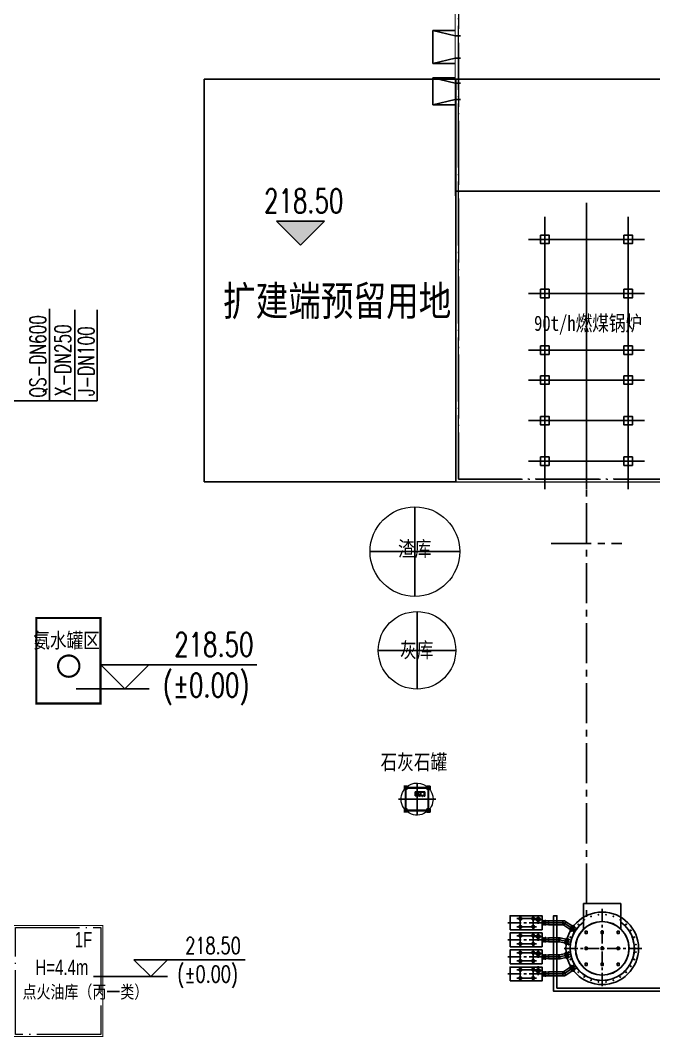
# Model space of a CAD drawing. Header units: metres. Extents: x 497246 to 997717, y 2998582 to 5998198.
# Drawn here: x 499369.5 to 499428.8, y 2998933 to 2999028.3 of the extents above; entities that cross this region are included whole.
import ezdxf
from ezdxf.enums import TextEntityAlignment as Align

# ---------------------------------------------------------------- set-up
doc = ezdxf.new("R2010")
doc.units = ezdxf.units.M
doc.header["$LTSCALE"] = 1000
for name, pattern in [('CENTER', [2, 1.25, -0.25, 0.25, -0.25]), ('CENTER2', [1.125, 0.75, -0.125, 0.125, -0.125]), ('DASH', [0.35, 0.25, -0.1]), ('DASHED', [19.05, 12.7, -6.35]), ('DOTE', [2.42, 2, -0.2, 0.02, -0.2])]:
    doc.linetypes.add(name, pattern=pattern)
doc.layers.get('0').update_dxf_attribs({"linetype": 'CONTINUOUS'})
doc.layers.get('Defpoints').update_dxf_attribs({"linetype": 'CONTINUOUS'})
for name, color, linetype in [('00011qq11', 3, 'CONTINUOUS'), ('08', 1, 'CONTINUOUS'), ('1', 1, 'CENTER'), ('3', 3, 'CONTINUOUS'), ('4虚线层', 6, 'DASHED'), ('5', 6, 'DASHED'), ('DIM_ELEV', 3, 'CONTINUOUS'), ('DOTE', 1, 'CENTER'), ('PIPE-消防', 1, 'CONTINUOUS'), ('PIPE-给水', 3, 'CONTINUOUS'), ('PUB_TEXT', 7, 'CONTINUOUS'), ('Road Level', 7, 'CONTINUOUS'), ('YD-R2', 50, 'CONTINUOUS'), ('建筑', 7, 'CONTINUOUS'), ('建筑标高', 7, 'CONTINUOUS'), ('建筑物', 4, 'CONTINUOUS'), ('建筑门坡散水', 9, 'CONTINUOUS'), ('挡墙护坡', 5, 'CONTINUOUS'), ('文字', 255, 'CONTINUOUS')]:
    doc.layers.add(name, color=color, linetype=linetype)
for name, color, linetype, lineweight in [('05', 4, 'CENTER', 25), ('1轮廓实线层', 4, 'CONTINUOUS', 18), ('3中心线层', 7, 'CENTER', 25), ('5剖面线层', 2, 'CONTINUOUS', 13), ('细线', 7, 'CONTINUOUS', 18)]:
    doc.layers.add(name, color=color, linetype=linetype, lineweight=lineweight)
doc.layers.add('建筑轴线', color=1, linetype='DOTE', lineweight=15, plot=False)
doc.styles.add('-黑体', font='simhei.ttf', dxfattribs={"width": 0.8})
doc.styles.add('_HZTXT', font='txt.shx', dxfattribs={"width": 0.8, "bigfont": 'HZTXT.shx'})
doc.styles.add('_TCH_DIM', font='SIMPLEX', dxfattribs={"bigfont": 'GBCBIG'})
doc.styles.add('HZTXT', font='txt', dxfattribs={"width": 0.7, "bigfont": 'HZTXT'})
doc.styles.add('TG_LINETYPE', font='SIMPLEX', dxfattribs={"width": 0.8, "height": 3, "bigfont": 'HZTXT'})
doc.styles.add('亨利项目总图布置_2022_8_8_t3--03$0$亨利项目总图布置_2022_8_8_t3--02$0$CEC', font='ARIALN.TTF')
doc.linetypes.add('TG_J', pattern='A,2,-0.3,["J",TG_LINETYPE,S=0.1,R=0,X=-0.23,Y=-0.15],0', length=2.3)
doc.linetypes.add('TG_QS', pattern='A,3,-0.6,["QS",TG_LINETYPE,S=0.1,R=0,X=-0.52,Y=-0.15],0', length=3.6)
doc.linetypes.add('TG_X', pattern='A,3,-0.3,["X",TG_LINETYPE,S=0.1,R=0,X=-0.23,Y=-0.15],0', length=3.3)

# ---------------------------------------------------------------- blocks, each defined once
blk = doc.blocks.new('11112233')
at = {"layer": '08'}
for p, q in [((497825.505, 2998985.936), (497825.505, 2998960.423)), ((497829.405, 2998985.936), (497829.405, 2998960.423)), ((497833.305, 2998985.936), (497833.305, 2998960.423)), ((497834.851, 2998983.837), (497823.959, 2998983.837)), ((497834.851, 2998978.757), (497823.959, 2998978.757)), ((497834.851, 2998973.457), (497823.959, 2998973.457)), ((497834.851, 2998970.657), (497823.959, 2998970.657)), ((497834.851, 2998966.857), (497823.959, 2998966.857)), ((497834.851, 2998963.057), (497823.959, 2998963.057))]:
    blk.add_line(p, q, dxfattribs=at)
for points in [[(497825.105, 2998984.237), (497825.105, 2998983.437), (497825.905, 2998983.437), (497825.905, 2998984.237)], [(497825.505, 2998983.837), (497825.505, 2998978.757), (497833.305, 2998978.757), (497833.305, 2998983.837)], [(497832.905, 2998984.237), (497832.905, 2998983.437), (497833.705, 2998983.437), (497833.705, 2998984.237)], [(497825.105, 2998979.157), (497825.105, 2998978.357), (497825.905, 2998978.357), (497825.905, 2998979.157)], [(497832.905, 2998979.157), (497832.905, 2998978.357), (497833.705, 2998978.357), (497833.705, 2998979.157)], [(497825.105, 2998973.857), (497825.105, 2998973.057), (497825.905, 2998973.057), (497825.905, 2998973.857)], [(497832.905, 2998973.857), (497832.905, 2998973.057), (497833.705, 2998973.057), (497833.705, 2998973.857)], [(497825.105, 2998971.057), (497825.105, 2998970.257), (497825.905, 2998970.257), (497825.905, 2998971.057)], [(497832.905, 2998971.057), (497832.905, 2998970.257), (497833.705, 2998970.257), (497833.705, 2998971.057)], [(497825.105, 2998967.257), (497825.105, 2998966.457), (497825.905, 2998966.457), (497825.905, 2998967.257)], [(497832.905, 2998967.257), (497832.905, 2998966.457), (497833.705, 2998966.457), (497833.705, 2998967.257)], [(497825.105, 2998963.457), (497825.105, 2998962.657), (497825.905, 2998962.657), (497825.905, 2998963.457)], [(497832.905, 2998963.457), (497832.905, 2998962.657), (497833.705, 2998962.657), (497833.705, 2998963.457)]]:
    blk.add_lwpolyline(points, close=True, dxfattribs=at)
blk = doc.blocks.new('zw$9954')
for points in [[(2300, 5300), (2100, 5300), (2100, 5100), (2300, 5100)], [(3600, 5300), (3800, 5300), (3800, 5100), (3600, 5100)], [(5100, 5300), (5300, 5300), (5300, 5100), (5100, 5100)], [(2300, 3800), (2100, 3800), (2100, 3600), (2300, 3600)], [(3600, 3800), (3800, 3800), (3800, 3600), (3600, 3600)], [(5100, 3800), (5300, 3800), (5300, 3600), (5100, 3600)], [(2300, 2100), (2100, 2100), (2100, 2300), (2300, 2300)], [(3600, 2100), (3800, 2100), (3800, 2300), (3600, 2300)], [(5100, 2100), (5300, 2100), (5300, 2300), (5100, 2300)]]:
    blk.add_lwpolyline(points, close=True)
for centre, radius in [((3700, 3700), 3400), ((2653, 6692), 24), ((3345, 6850), 24), ((4055, 6850), 24), ((4747, 6692), 24), ((1458, 5942), 24), ((2013, 6384), 24), ((5387, 6384), 24), ((5942, 5942), 24), ((708, 4747), 24), ((1016, 5387), 24), ((6384, 5387), 24), ((6692, 4747), 24), ((550, 4055), 24), ((6850, 4055), 24), ((550, 3345), 24), ((6850, 3345), 24), ((708, 2653), 24), ((1016, 2013), 24), ((6384, 2013), 24), ((6692, 2653), 24), ((1458, 1458), 24), ((2013, 1016), 24), ((5387, 1016), 24), ((5942, 1458), 24), ((2653, 708), 24), ((3345, 550), 24), ((4055, 550), 24), ((4747, 708), 24)]:
    blk.add_circle(centre, radius)
at = {"layer": '3中心线层'}
for p, q in [((2681, 6702), (2625, 6682)), ((2643, 6720), (2663, 6664)), ((3375, 6853), (3315, 6847)), ((3342, 6880), (3348, 6820)), ((3700, 7400), (3700, 0)), ((4085, 6847), (4025, 6853)), ((4058, 6880), (4052, 6820)), ((4775, 6682), (4719, 6702)), ((4757, 6720), (4737, 6664)), ((1437, 5963), (1480, 5920)), ((1480, 5963), (1437, 5920)), ((2039, 6400), (1988, 6368)), ((1997, 6410), (2029, 6359)), ((5412, 6368), (5361, 6400)), ((5403, 6410), (5371, 6359)), ((5963, 5963), (5920, 5920)), ((5963, 5920), (5920, 5963)), ((718, 4775), (698, 4719)), ((990, 5403), (1041, 5371)), ((1032, 5412), (1000, 5361)), ((6410, 5403), (6359, 5371)), ((6400, 5361), (6368, 5412)), ((6702, 4719), (6682, 4775)), ((520, 4058), (580, 4052)), ((553, 4085), (547, 4025)), ((680, 4757), (736, 4737)), ((6720, 4757), (6664, 4737)), ((6880, 4058), (6820, 4052)), ((6853, 4025), (6847, 4085)), ((7400, 3700), (0, 3700)), ((520, 3342), (580, 3348)), ((547, 3375), (553, 3315)), ((6880, 3342), (6820, 3348)), ((6847, 3315), (6853, 3375)), ((680, 2643), (736, 2663)), ((698, 2681), (718, 2625)), ((990, 1997), (1041, 2029)), ((1000, 2039), (1032, 1988)), ((6410, 1997), (6359, 2029)), ((6368, 1988), (6400, 2039)), ((6720, 2643), (6664, 2663)), ((6682, 2625), (6702, 2681)), ((1437, 1437), (1480, 1480)), ((1437, 1480), (1480, 1437)), ((1988, 1032), (2039, 1000)), ((1997, 990), (2029, 1041)), ((5361, 1000), (5412, 1032)), ((5403, 990), (5371, 1041)), ((5963, 1437), (5920, 1480)), ((5920, 1437), (5963, 1480)), ((2625, 718), (2681, 698)), ((2643, 680), (2663, 736)), ((3315, 553), (3375, 547)), ((3342, 520), (3348, 580)), ((4025, 547), (4085, 553)), ((4058, 520), (4052, 580)), ((4719, 698), (4775, 718)), ((4757, 680), (4737, 736))]:
    blk.add_line(p, q, dxfattribs=at)
blk = doc.blocks.new('A$C640E79A9')
for p, q in [((152, 903), (152, 533)), ((152, 903), (154, 903)), ((152, 533), (154, 533)), ((154, 940), (154, 495)), ((180, 940), (154, 940)), ((154, 495), (180, 495)), ((180, 495), (180, 940))]:
    blk.add_line(p, q)
for points in [[(3210, 1368), (3210, 68), (210, 68), (210, 1368)], [(1150, 1203), (1150, 1003), (950, 1003), (950, 1203)], [(2350, 1203), (2350, 1003), (2150, 1003), (2150, 1203)], [(1150, 433), (1150, 233), (950, 233), (950, 433)], [(2350, 433), (2350, 233), (2150, 233), (2150, 433)]]:
    blk.add_lwpolyline(points, close=True)
at = {"layer": '1轮廓实线层'}
for centre, radius in [((576, 408), 198), ((401, 408), 11), ((424, 495), 11), ((424, 320), 11), ((576, 408), 138), ((489, 559), 11), ((489, 256), 11), ((576, 583), 11), ((576, 233), 11), ((664, 559), 11), ((664, 256), 11), ((728, 495), 11), ((728, 320), 11), ((751, 408), 11)]:
    blk.add_circle(centre, radius, dxfattribs=at)
at = {"layer": '3中心线层'}
for p, q in [((740, 1103), (1360, 1103)), ((1050, 793), (1050, 1413)), ((1940, 1103), (2560, 1103)), ((2250, 793), (2250, 1413)), ((3420, 718), (0, 718)), ((147, 918), (185, 918)), ((147, 518), (185, 518)), ((984, 408), (169, 408)), ((576, 815), (576, 0)), ((740, 333), (1360, 333)), ((1050, 23), (1050, 643)), ((1940, 333), (2560, 333)), ((2250, 23), (2250, 643))]:
    blk.add_line(p, q, dxfattribs=at)
blk.add_lwpolyline([(2250, 1103), (2250, 333), (1050, 333), (1050, 1103)], close=True, dxfattribs=at)
blk.add_circle((576, 408), 175, dxfattribs=at)
blk = doc.blocks.new('A$C2EA612DB')
at = {"layer": '5剖面线层'}
h = blk.add_hatch(dxfattribs=at)
h.set_pattern_fill('ANSI37', color=0, scale=10, style=0)
h.set_pattern_definition([(45, (-12568.35, 2808.42), (-22.45064, 22.45064), []), (135, (-12568.35, 2808.42), (-22.45064, -22.45064), [])])
h.paths.add_polyline_path([(222, 387, 0.21164), (33, 387), (33, 57, 0.21164), (222, 57)])
for p, q in [((5, 407), (5, 37)), ((5, 407), (7, 407)), ((5, 37), (7, 37)), ((7, 445), (7, 0)), ((33, 445), (7, 445)), ((33, 0), (33, 445)), ((222, 0), (222, 445)), ((222, 445), (248, 445)), ((248, 445), (248, 0)), ((250, 407), (248, 407)), ((250, 37), (248, 37)), ((250, 407), (250, 37)), ((7, 0), (33, 0)), ((248, 0), (222, 0))]:
    blk.add_line(p, q)
for centre, start, end in [((127, 174), 66.10049, 113.89951), ((127, 271), 246.10049, 293.89951)]:
    blk.add_arc(centre, 233, start, end)
at = {"layer": '3中心线层'}
for p, q in [((0, 422), (38, 422)), ((0, 22), (38, 22)), ((255, 422), (217, 422)), ((255, 22), (217, 22))]:
    blk.add_line(p, q, dxfattribs=at)

msp = doc.modelspace()

# ---------------------------------------------------------------- hatches: boundary and pattern name
at = {"layer": 'Road Level'}
msp.add_hatch(color=256, dxfattribs=at).paths.add_polyline_path([(499395.706, 2999007.265), (499393.456, 2999009.515), (499397.956, 2999009.515)])
at = {"layer": '挡墙护坡', "linetype": 'Continuous'}
h = msp.add_hatch(dxfattribs=at)
h.set_pattern_fill('ANSI33', color=256, style=0)
h.set_pattern_definition([(45, (805.864, 0), (-2.2450640303, 2.2450640303), []), (45, (808.109, 0), (-2.2450640303, 2.2450640303), [1.5875, -0.79375])])
edge = h.paths.add_edge_path()
edge.add_line((499596.097, 2998901.333), (499596.097, 2998904.333))
edge.add_line((499596.097, 2998904.333), (499345.487, 2998904.333))
edge.add_line((499345.487, 2998904.333), (499320.487, 2998907.833))
edge.add_line((499320.487, 2998907.833), (499253.339, 2998907.833))
edge.add_line((499253.339, 2998907.833), (499251.695, 2998907.908))
edge.add_line((499251.695, 2998907.908), (499250.667, 2998908.033))
edge.add_arc((499253.27, 2998924.833), 17, 179.99144, 261.19191, ccw=False)
edge.add_line((499236.27, 2998924.835), (499236.189, 2998970.517))
edge.add_line((499236.189, 2998970.517), (499232.644, 2998995.51))
edge.add_line((499232.644, 2998995.51), (499232.536, 2999056.413))
edge.add_line((499232.536, 2999056.413), (499229.536, 2999056.408))
edge.add_line((499229.536, 2999056.408), (499229.645, 2998995.296))
edge.add_line((499229.645, 2998995.296), (499233.189, 2998970.302))
edge.add_line((499233.189, 2998970.302), (499233.27, 2998924.833))
edge.add_arc((499253.27, 2998924.833), 20, 180.00007, 261.33693)
edge.add_line((499250.258, 2998905.061), (499251.445, 2998904.916))
edge.add_line((499251.445, 2998904.916), (499253.27, 2998904.833))
edge.add_line((499253.27, 2998904.833), (499320.278, 2998904.833))
edge.add_line((499320.278, 2998904.833), (499345.278, 2998901.333))
edge.add_line((499345.278, 2998901.333), (499596.097, 2998901.333))

# ---------------------------------------------------------------- linework, layer by layer
at = {"color": 3, "linetype": 'CENTER'}
for p, q in [((499406.421, 2998974.362), (499406.421, 2998982.762)), ((499402.221, 2998978.562), (499410.621, 2998978.562)), ((499406.621, 2998965.682), (499406.621, 2998972.942)), ((499402.991, 2998969.312), (499410.251, 2998969.312))]:
    msp.add_line(p, q, dxfattribs=at)
at = {"color": 1}
for p, q in [((499405.696, 2998956.599), (499405.396, 2998956.599)), ((499405.466, 2998956.497), (499405.396, 2998956.497)), ((499405.466, 2998956.492), (499405.396, 2998956.492)), ((499405.466, 2998956.407), (499405.396, 2998956.407)), ((499405.466, 2998956.402), (499405.396, 2998956.402)), ((499405.696, 2998956.299), (499405.396, 2998956.299)), ((499405.466, 2998956.299), (499405.466, 2998956.599)), ((499405.471, 2998956.549), (499405.466, 2998956.549)), ((499405.471, 2998956.349), (499405.466, 2998956.349)), ((499405.471, 2998956.299), (499405.471, 2998956.599)), ((499405.621, 2998956.492), (499405.471, 2998956.492)), ((499405.621, 2998956.407), (499405.471, 2998956.407)), ((499405.476, 2998956.452), (499405.476, 2998956.484)), ((499405.476, 2998956.414), (499405.476, 2998956.447)), ((499405.613, 2998956.487), (499405.478, 2998956.487)), ((499405.613, 2998956.412), (499405.478, 2998956.412)), ((499405.53, 2998956.357), (499405.53, 2998956.282)), ((499405.53, 2998956.357), (499405.59, 2998956.357)), ((499405.53, 2998956.282), (499405.59, 2998956.282)), ((499405.535, 2998956.372), (499405.535, 2998956.272)), ((499405.535, 2998956.362), (499405.535, 2998954.387)), ((499405.543, 2998956.369), (499405.543, 2998956.272)), ((499405.56, 2998956.362), (499405.56, 2998954.387)), ((499405.577, 2998956.369), (499405.577, 2998956.272)), ((499405.585, 2998956.372), (499405.585, 2998956.272)), ((499405.59, 2998956.357), (499405.59, 2998956.282)), ((499405.616, 2998956.452), (499405.616, 2998956.484)), ((499405.616, 2998956.414), (499405.616, 2998956.447)), ((499405.621, 2998956.299), (499405.621, 2998956.599)), ((499405.626, 2998956.549), (499405.621, 2998956.549)), ((499405.626, 2998956.349), (499405.621, 2998956.349)), ((499405.624, 2998956.46), (499405.724, 2998956.46)), ((499405.624, 2998956.41), (499405.724, 2998956.41)), ((499405.626, 2998956.299), (499405.626, 2998956.599)), ((499405.696, 2998956.497), (499405.626, 2998956.497)), ((499405.696, 2998956.492), (499405.626, 2998956.492)), ((499405.626, 2998956.452), (499405.633, 2998956.452)), ((499405.626, 2998956.418), (499405.633, 2998956.418)), ((499405.696, 2998956.407), (499405.626, 2998956.407)), ((499405.696, 2998956.402), (499405.626, 2998956.402)), ((499407.608, 2998956.46), (499405.633, 2998956.46)), ((499405.633, 2998956.41), (499405.633, 2998956.46)), ((499407.608, 2998956.435), (499405.633, 2998956.435)), ((499405.638, 2998956.465), (499405.713, 2998956.465)), ((499405.638, 2998956.46), (499405.638, 2998956.465)), ((499405.638, 2998956.41), (499405.638, 2998956.46)), ((499405.638, 2998956.405), (499405.638, 2998956.41)), ((499405.638, 2998956.405), (499405.713, 2998956.405)), ((499405.696, 2998956.299), (499405.696, 2998956.599)), ((499405.713, 2998956.405), (499405.713, 2998956.465)), ((499406.441, 2998955.694), (499406.441, 2998956.055)), ((499406.441, 2998956.055), (499407.345, 2998956.055)), ((499406.466, 2998955.694), (499406.466, 2998956.055)), ((499406.466, 2998956.03), (499406.809, 2998956.03)), ((499406.776, 2998955.988), (499406.776, 2998956.055)), ((499406.809, 2998955.988), (499406.809, 2998956.055)), ((499406.847, 2998955.988), (499406.847, 2998956.055)), ((499406.855, 2998955.988), (499406.855, 2998956.055)), ((499406.855, 2998956.03), (499407.299, 2998956.03)), ((499407.299, 2998955.656), (499407.299, 2998956.055)), ((499407.307, 2998955.656), (499407.307, 2998956.055)), ((499407.345, 2998955.694), (499407.345, 2998956.055)), ((499407.345, 2998955.656), (499407.345, 2998956.055)), ((499407.618, 2998956.46), (499407.518, 2998956.46)), ((499407.615, 2998956.452), (499407.518, 2998956.452)), ((499407.615, 2998956.418), (499407.518, 2998956.418)), ((499407.618, 2998956.41), (499407.518, 2998956.41)), ((499407.603, 2998956.465), (499407.528, 2998956.465)), ((499407.528, 2998956.465), (499407.528, 2998956.405)), ((499407.603, 2998956.405), (499407.528, 2998956.405)), ((499407.846, 2998956.599), (499407.546, 2998956.599)), ((499407.546, 2998956.299), (499407.546, 2998956.599)), ((499407.616, 2998956.497), (499407.546, 2998956.497)), ((499407.616, 2998956.492), (499407.546, 2998956.492)), ((499407.616, 2998956.407), (499407.546, 2998956.407)), ((499407.616, 2998956.402), (499407.546, 2998956.402)), ((499407.846, 2998956.299), (499407.546, 2998956.299)), ((499407.603, 2998956.465), (499407.603, 2998956.405)), ((499407.616, 2998956.299), (499407.616, 2998956.599)), ((499407.621, 2998956.549), (499407.616, 2998956.549)), ((499407.621, 2998956.349), (499407.616, 2998956.349)), ((499407.621, 2998956.299), (499407.621, 2998956.599)), ((499407.771, 2998956.492), (499407.621, 2998956.492)), ((499407.771, 2998956.407), (499407.621, 2998956.407)), ((499407.626, 2998956.452), (499407.626, 2998956.484)), ((499407.626, 2998956.414), (499407.626, 2998956.447)), ((499407.763, 2998956.487), (499407.628, 2998956.487)), ((499407.763, 2998956.412), (499407.628, 2998956.412)), ((499407.652, 2998956.357), (499407.652, 2998956.282)), ((499407.652, 2998956.357), (499407.657, 2998956.357)), ((499407.652, 2998956.282), (499407.712, 2998956.282)), ((499407.657, 2998956.372), (499407.657, 2998956.272)), ((499407.657, 2998956.362), (499407.707, 2998956.362)), ((499407.657, 2998956.357), (499407.707, 2998956.357)), ((499407.665, 2998956.369), (499407.665, 2998956.362)), ((499407.682, 2998954.387), (499407.682, 2998956.362)), ((499407.699, 2998956.369), (499407.699, 2998956.362)), ((499407.707, 2998956.372), (499407.707, 2998956.272)), ((499407.707, 2998954.387), (499407.707, 2998956.362)), ((499407.707, 2998956.357), (499407.712, 2998956.357)), ((499407.712, 2998956.357), (499407.712, 2998956.282)), ((499407.766, 2998956.452), (499407.766, 2998956.484)), ((499407.766, 2998956.414), (499407.766, 2998956.447)), ((499407.771, 2998956.299), (499407.771, 2998956.599)), ((499407.776, 2998956.549), (499407.771, 2998956.549)), ((499407.776, 2998956.349), (499407.771, 2998956.349)), ((499407.776, 2998956.299), (499407.776, 2998956.599)), ((499407.846, 2998956.497), (499407.776, 2998956.497)), ((499407.846, 2998956.492), (499407.776, 2998956.492)), ((499407.846, 2998956.407), (499407.776, 2998956.407)), ((499407.846, 2998956.402), (499407.776, 2998956.402)), ((499407.846, 2998956.299), (499407.846, 2998956.599)), ((499406.441, 2998955.694), (499406.809, 2998955.694)), ((499406.466, 2998955.719), (499406.809, 2998955.719)), ((499406.776, 2998955.694), (499406.776, 2998955.768)), ((499406.809, 2998955.656), (499406.809, 2998955.768)), ((499406.809, 2998955.656), (499406.855, 2998955.656)), ((499406.847, 2998955.656), (499406.847, 2998955.768)), ((499406.855, 2998955.656), (499406.855, 2998955.768)), ((499406.855, 2998955.719), (499407.299, 2998955.719)), ((499406.855, 2998955.694), (499407.299, 2998955.694)), ((499407.119, 2998955.638), (499407.119, 2998955.694)), ((499407.124, 2998955.633), (499407.119, 2998955.638)), ((499407.124, 2998955.633), (499407.158, 2998955.633)), ((499407.158, 2998955.633), (499407.163, 2998955.638)), ((499407.163, 2998955.638), (499407.163, 2998955.694)), ((499407.299, 2998955.656), (499407.345, 2998955.656)), ((499405.696, 2998954.449), (499405.396, 2998954.449)), ((499405.466, 2998954.347), (499405.396, 2998954.347)), ((499405.466, 2998954.342), (499405.396, 2998954.342)), ((499405.466, 2998954.257), (499405.396, 2998954.257)), ((499405.466, 2998954.252), (499405.396, 2998954.252)), ((499405.466, 2998954.149), (499405.466, 2998954.449)), ((499405.471, 2998954.399), (499405.466, 2998954.399)), ((499405.471, 2998954.199), (499405.466, 2998954.199)), ((499405.471, 2998954.149), (499405.471, 2998954.449)), ((499405.621, 2998954.342), (499405.471, 2998954.342)), ((499405.621, 2998954.257), (499405.471, 2998954.257)), ((499405.476, 2998954.302), (499405.476, 2998954.334)), ((499405.476, 2998954.264), (499405.476, 2998954.297)), ((499405.613, 2998954.337), (499405.478, 2998954.337)), ((499405.613, 2998954.262), (499405.478, 2998954.262)), ((499405.59, 2998954.467), (499405.53, 2998954.467)), ((499405.53, 2998954.392), (499405.53, 2998954.467)), ((499405.535, 2998954.392), (499405.53, 2998954.392)), ((499405.535, 2998954.377), (499405.535, 2998954.477)), ((499405.585, 2998954.387), (499405.535, 2998954.387)), ((499405.543, 2998954.38), (499405.543, 2998954.387)), ((499405.577, 2998954.38), (499405.577, 2998954.387)), ((499405.585, 2998954.377), (499405.585, 2998954.477)), ((499405.59, 2998954.392), (499405.585, 2998954.392)), ((499405.59, 2998954.392), (499405.59, 2998954.467)), ((499405.616, 2998954.302), (499405.616, 2998954.334)), ((499405.616, 2998954.264), (499405.616, 2998954.297)), ((499405.626, 2998954.399), (499405.621, 2998954.399)), ((499405.626, 2998954.199), (499405.621, 2998954.199)), ((499405.624, 2998954.339), (499405.724, 2998954.339)), ((499405.624, 2998954.289), (499405.724, 2998954.289)), ((499405.696, 2998954.347), (499405.626, 2998954.347)), ((499405.696, 2998954.342), (499405.626, 2998954.342)), ((499405.626, 2998954.331), (499405.724, 2998954.331)), ((499405.626, 2998954.297), (499405.724, 2998954.297)), ((499405.696, 2998954.257), (499405.626, 2998954.257)), ((499405.696, 2998954.252), (499405.626, 2998954.252)), ((499405.633, 2998954.314), (499407.608, 2998954.314)), ((499405.633, 2998954.289), (499407.608, 2998954.289)), ((499405.638, 2998954.284), (499405.638, 2998954.344)), ((499405.638, 2998954.344), (499405.713, 2998954.344)), ((499405.638, 2998954.284), (499405.713, 2998954.284)), ((499405.713, 2998954.284), (499405.713, 2998954.344)), ((499407.618, 2998954.339), (499407.518, 2998954.339)), ((499407.618, 2998954.289), (499407.518, 2998954.289)), ((499407.603, 2998954.344), (499407.528, 2998954.344)), ((499407.528, 2998954.344), (499407.528, 2998954.284)), ((499407.603, 2998954.284), (499407.528, 2998954.284)), ((499407.846, 2998954.449), (499407.546, 2998954.449)), ((499407.546, 2998954.149), (499407.546, 2998954.449)), ((499407.616, 2998954.347), (499407.546, 2998954.347)), ((499407.616, 2998954.342), (499407.546, 2998954.342)), ((499407.616, 2998954.257), (499407.546, 2998954.257)), ((499407.616, 2998954.252), (499407.546, 2998954.252)), ((499407.846, 2998954.149), (499407.546, 2998954.149)), ((499407.603, 2998954.344), (499407.603, 2998954.339)), ((499407.603, 2998954.339), (499407.603, 2998954.289)), ((499407.603, 2998954.289), (499407.603, 2998954.284)), ((499407.608, 2998954.339), (499407.608, 2998954.289)), ((499407.615, 2998954.331), (499407.608, 2998954.331)), ((499407.615, 2998954.297), (499407.608, 2998954.297)), ((499407.616, 2998954.149), (499407.616, 2998954.449)), ((499407.621, 2998954.399), (499407.616, 2998954.399)), ((499407.621, 2998954.199), (499407.616, 2998954.199)), ((499407.621, 2998954.149), (499407.621, 2998954.449)), ((499407.771, 2998954.342), (499407.621, 2998954.342)), ((499407.771, 2998954.257), (499407.621, 2998954.257)), ((499407.626, 2998954.302), (499407.626, 2998954.334)), ((499407.626, 2998954.264), (499407.626, 2998954.297)), ((499407.763, 2998954.337), (499407.628, 2998954.337)), ((499407.763, 2998954.262), (499407.628, 2998954.262)), ((499407.652, 2998954.392), (499407.652, 2998954.467)), ((499407.712, 2998954.467), (499407.652, 2998954.467)), ((499407.712, 2998954.392), (499407.652, 2998954.392)), ((499407.657, 2998954.377), (499407.657, 2998954.477)), ((499407.665, 2998954.38), (499407.665, 2998954.477)), ((499407.699, 2998954.38), (499407.699, 2998954.477)), ((499407.707, 2998954.377), (499407.707, 2998954.477)), ((499407.712, 2998954.392), (499407.712, 2998954.467)), ((499407.766, 2998954.302), (499407.766, 2998954.334)), ((499407.766, 2998954.264), (499407.766, 2998954.297)), ((499407.771, 2998954.149), (499407.771, 2998954.449)), ((499407.776, 2998954.399), (499407.771, 2998954.399)), ((499407.776, 2998954.199), (499407.771, 2998954.199)), ((499407.776, 2998954.149), (499407.776, 2998954.449)), ((499407.846, 2998954.347), (499407.776, 2998954.347)), ((499407.846, 2998954.342), (499407.776, 2998954.342)), ((499407.846, 2998954.257), (499407.776, 2998954.257)), ((499407.846, 2998954.252), (499407.776, 2998954.252)), ((499407.846, 2998954.149), (499407.846, 2998954.449))]:
    msp.add_line(p, q, dxfattribs=at)
for p, q in [((499422.219, 2998945.593), (499422.219, 2998943.178)), ((499422.219, 2998945.593), (499425.719, 2998945.593)), ((499425.719, 2998945.593), (499425.719, 2998943.178)), ((499421.209, 2998943.54), (499420.929, 2998943.121)), ((499420.929, 2998943.121), (499420.952, 2998943.105)), ((499421.186, 2998943.51), (499420.948, 2998943.153)), ((499420.948, 2998943.153), (499420.95, 2998943.152)), ((499420.952, 2998943.105), (499421.232, 2998943.525)), ((499420.987, 2998943.157), (499421.305, 2998943.4)), ((499421.06, 2998943.033), (499421.34, 2998943.453)), ((499421.083, 2998943.017), (499421.06, 2998943.033)), ((499421.364, 2998943.437), (499421.083, 2998943.017)), ((499421.367, 2998943.435), (499421.087, 2998943.015)), ((499421.087, 2998943.015), (499421.11, 2998942.999)), ((499421.197, 2998943.473), (499421.095, 2998943.085)), ((499421.106, 2998943.048), (499421.104, 2998943.049)), ((499421.344, 2998943.404), (499421.106, 2998943.048)), ((499421.344, 2998943.404), (499421.106, 2998943.048)), ((499421.106, 2998943.048), (499421.108, 2998943.047)), ((499421.11, 2998942.999), (499421.39, 2998943.419)), ((499421.186, 2998943.51), (499421.188, 2998943.509)), ((499421.232, 2998943.525), (499421.209, 2998943.54)), ((499421.34, 2998943.453), (499421.364, 2998943.437)), ((499421.344, 2998943.404), (499421.343, 2998943.406)), ((499421.344, 2998943.404), (499421.346, 2998943.403)), ((499421.39, 2998943.419), (499421.367, 2998943.435)), ((499420.597, 2998942.321), (499420.499, 2998941.826)), ((499420.499, 2998941.826), (499420.526, 2998941.82)), ((499420.588, 2998942.284), (499420.504, 2998941.863)), ((499420.504, 2998941.863), (499420.506, 2998941.863)), ((499420.526, 2998941.82), (499420.625, 2998942.315)), ((499420.538, 2998941.882), (499420.74, 2998942.228)), ((499420.588, 2998942.284), (499420.59, 2998942.284)), ((499420.625, 2998942.315), (499420.597, 2998942.321)), ((499420.612, 2998942.254), (499420.666, 2998941.856)), ((499420.654, 2998941.795), (499420.752, 2998942.29)), ((499420.681, 2998941.789), (499420.654, 2998941.795)), ((499420.78, 2998942.285), (499420.681, 2998941.789)), ((499420.784, 2998942.284), (499420.685, 2998941.788)), ((499420.685, 2998941.788), (499420.713, 2998941.783)), ((499420.691, 2998941.826), (499420.689, 2998941.827)), ((499420.774, 2998942.247), (499420.691, 2998941.826)), ((499420.774, 2998942.247), (499420.691, 2998941.826)), ((499420.691, 2998941.826), (499420.692, 2998941.826)), ((499420.713, 2998941.783), (499420.811, 2998942.278)), ((499420.752, 2998942.29), (499420.78, 2998942.285)), ((499420.774, 2998942.247), (499420.772, 2998942.247)), ((499420.774, 2998942.247), (499420.776, 2998942.246)), ((499420.811, 2998942.278), (499420.784, 2998942.284)), ((499420.499, 2998940.96), (499420.526, 2998940.965)), ((499420.597, 2998940.465), (499420.499, 2998940.96)), ((499420.504, 2998940.922), (499420.506, 2998940.923)), ((499420.588, 2998940.501), (499420.504, 2998940.922)), ((499420.526, 2998940.965), (499420.625, 2998940.47)), ((499420.538, 2998940.904), (499420.74, 2998940.557)), ((499420.612, 2998940.532), (499420.666, 2998940.929)), ((499420.681, 2998940.996), (499420.654, 2998940.991)), ((499420.654, 2998940.991), (499420.752, 2998940.495)), ((499420.78, 2998940.501), (499420.681, 2998940.996)), ((499420.685, 2998940.997), (499420.713, 2998941.002)), ((499420.784, 2998940.502), (499420.685, 2998940.997)), ((499420.691, 2998940.959), (499420.689, 2998940.959)), ((499420.691, 2998940.959), (499420.692, 2998940.96)), ((499420.774, 2998940.539), (499420.691, 2998940.959)), ((499420.774, 2998940.539), (499420.691, 2998940.959)), ((499420.713, 2998941.002), (499420.811, 2998940.507)), ((499420.588, 2998940.501), (499420.59, 2998940.502)), ((499420.625, 2998940.47), (499420.597, 2998940.465)), ((499420.752, 2998940.495), (499420.78, 2998940.501)), ((499420.774, 2998940.539), (499420.772, 2998940.538)), ((499420.774, 2998940.539), (499420.776, 2998940.539)), ((499420.811, 2998940.507), (499420.784, 2998940.502)), ((499421.083, 2998939.768), (499421.06, 2998939.753)), ((499421.364, 2998939.348), (499421.083, 2998939.768)), ((499421.087, 2998939.77), (499421.11, 2998939.786)), ((499421.367, 2998939.35), (499421.087, 2998939.77)), ((499421.11, 2998939.786), (499421.39, 2998939.366)), ((499420.929, 2998939.665), (499420.952, 2998939.68)), ((499421.209, 2998939.245), (499420.929, 2998939.665)), ((499420.948, 2998939.632), (499420.95, 2998939.633)), ((499421.186, 2998939.275), (499420.948, 2998939.632)), ((499420.952, 2998939.68), (499421.232, 2998939.26)), ((499420.987, 2998939.628), (499421.305, 2998939.385)), ((499421.06, 2998939.753), (499421.34, 2998939.333)), ((499421.197, 2998939.313), (499421.095, 2998939.7)), ((499421.106, 2998939.738), (499421.104, 2998939.737)), ((499421.106, 2998939.738), (499421.108, 2998939.739)), ((499421.344, 2998939.381), (499421.106, 2998939.738)), ((499421.344, 2998939.381), (499421.106, 2998939.738)), ((499421.186, 2998939.275), (499421.188, 2998939.277)), ((499421.232, 2998939.26), (499421.209, 2998939.245)), ((499421.34, 2998939.333), (499421.364, 2998939.348)), ((499421.344, 2998939.381), (499421.343, 2998939.38)), ((499421.344, 2998939.381), (499421.346, 2998939.382)), ((499421.39, 2998939.366), (499421.367, 2998939.35))]:
    msp.add_line(p, q)
at = {"color": 3}
for p, q in [((499418.638, 2998943.978), (499418.638, 2998943.608)), ((499418.638, 2998943.978), (499418.64, 2998943.978)), ((499418.638, 2998943.608), (499418.64, 2998943.608)), ((499418.64, 2998944.015), (499418.64, 2998943.57)), ((499418.666, 2998944.015), (499418.64, 2998944.015)), ((499418.666, 2998943.57), (499418.666, 2998944.015)), ((499418.666, 2998943.955), (499418.938, 2998943.981)), ((499418.666, 2998943.63), (499418.938, 2998943.604)), ((499420.271, 2998943.981), (499418.938, 2998943.981)), ((499418.938, 2998943.981), (499418.938, 2998943.604)), ((499420.271, 2998943.604), (499418.938, 2998943.604)), ((499420.361, 2998943.577), (499420.937, 2998943.192)), ((499420.57, 2998943.89), (499421.147, 2998943.505)), ((499418.64, 2998943.57), (499418.666, 2998943.57)), ((499420.902, 2998943.138), (499421.182, 2998943.558)), ((499420.925, 2998943.123), (499420.902, 2998943.138)), ((499421.206, 2998943.543), (499420.925, 2998943.123)), ((499420.948, 2998943.153), (499420.946, 2998943.154)), ((499421.186, 2998943.51), (499420.948, 2998943.153)), ((499421.182, 2998943.558), (499421.206, 2998943.543)), ((499421.186, 2998943.51), (499421.185, 2998943.511)), ((499418.638, 2998942.378), (499418.638, 2998942.008)), ((499418.638, 2998942.378), (499418.64, 2998942.378)), ((499418.638, 2998942.008), (499418.64, 2998942.008)), ((499418.64, 2998942.415), (499418.64, 2998941.97)), ((499418.666, 2998942.415), (499418.64, 2998942.415)), ((499418.64, 2998941.97), (499418.666, 2998941.97)), ((499418.666, 2998941.97), (499418.666, 2998942.415)), ((499418.666, 2998942.355), (499418.938, 2998942.381)), ((499418.666, 2998942.03), (499418.938, 2998942.004)), ((499419.913, 2998942.381), (499418.938, 2998942.381)), ((499418.938, 2998942.381), (499418.938, 2998942.004)), ((499419.913, 2998942.004), (499418.938, 2998942.004)), ((499419.944, 2998942.001), (499420.48, 2998941.895)), ((499420.018, 2998942.371), (499420.553, 2998942.264)), ((499420.467, 2998941.832), (499420.566, 2998942.327)), ((499420.495, 2998941.826), (499420.467, 2998941.832)), ((499420.593, 2998942.322), (499420.495, 2998941.826)), ((499420.504, 2998941.863), (499420.502, 2998941.864)), ((499420.588, 2998942.284), (499420.504, 2998941.863)), ((499420.566, 2998942.327), (499420.593, 2998942.322)), ((499420.588, 2998942.284), (499420.586, 2998942.284)), ((499418.638, 2998940.408), (499418.638, 2998940.778)), ((499418.638, 2998940.778), (499418.64, 2998940.778)), ((499418.64, 2998940.37), (499418.64, 2998940.815)), ((499418.64, 2998940.815), (499418.666, 2998940.815)), ((499418.666, 2998940.815), (499418.666, 2998940.37)), ((499418.666, 2998940.755), (499418.938, 2998940.781)), ((499419.913, 2998940.781), (499418.938, 2998940.781)), ((499418.938, 2998940.404), (499418.938, 2998940.781)), ((499419.944, 2998940.784), (499420.48, 2998940.891)), ((499420.495, 2998940.959), (499420.467, 2998940.954)), ((499420.467, 2998940.954), (499420.566, 2998940.458)), ((499420.593, 2998940.464), (499420.495, 2998940.959)), ((499420.504, 2998940.922), (499420.502, 2998940.922)), ((499420.588, 2998940.501), (499420.504, 2998940.922)), ((499418.638, 2998940.408), (499418.64, 2998940.408)), ((499418.666, 2998940.37), (499418.64, 2998940.37)), ((499418.666, 2998940.43), (499418.938, 2998940.404)), ((499419.913, 2998940.404), (499418.938, 2998940.404)), ((499420.018, 2998940.415), (499420.553, 2998940.521)), ((499420.566, 2998940.458), (499420.593, 2998940.464)), ((499420.588, 2998940.501), (499420.586, 2998940.501)), ((499418.638, 2998938.808), (499418.638, 2998939.178)), ((499418.638, 2998939.178), (499418.64, 2998939.178)), ((499418.638, 2998938.808), (499418.64, 2998938.808)), ((499418.64, 2998938.77), (499418.64, 2998939.215)), ((499418.64, 2998939.215), (499418.666, 2998939.215)), ((499418.666, 2998939.215), (499418.666, 2998938.77)), ((499418.666, 2998939.155), (499418.938, 2998939.181)), ((499418.666, 2998938.83), (499418.938, 2998938.804)), ((499420.271, 2998939.181), (499418.938, 2998939.181)), ((499418.938, 2998938.804), (499418.938, 2998939.181)), ((499420.361, 2998939.208), (499420.937, 2998939.594)), ((499420.57, 2998938.895), (499421.147, 2998939.28)), ((499420.925, 2998939.663), (499420.902, 2998939.647)), ((499420.902, 2998939.647), (499421.182, 2998939.227)), ((499421.206, 2998939.243), (499420.925, 2998939.663)), ((499420.948, 2998939.632), (499420.946, 2998939.631)), ((499421.186, 2998939.275), (499420.948, 2998939.632)), ((499421.182, 2998939.227), (499421.206, 2998939.243)), ((499421.186, 2998939.275), (499421.185, 2998939.274)), ((499418.666, 2998938.77), (499418.64, 2998938.77)), ((499420.271, 2998938.804), (499418.938, 2998938.804))]:
    msp.add_line(p, q, dxfattribs=at)
at = {"color": 1}
msp.add_lwpolyline([(499406.771, 2998955.768), (499406.989, 2998955.768), (499406.989, 2998955.988), (499406.771, 2998955.988)], close=True, dxfattribs=at)
at = {"color": 252}
msp.add_lwpolyline([(499431.195, 2998937.377), (499419.419, 2998937.377), (499419.419, 2998944.443), (499419.719, 2998944.443), (499419.719, 2998937.677), (499431.195, 2998937.677)], dxfattribs=at)
at = {"color": 3}
for points in [[(499420.57, 2998943.89), (499420.361, 2998943.577, 0.148336), (499420.271, 2998943.604), (499420.271, 2998943.981, -0.148336)], [(499419.913, 2998942.381), (499419.913, 2998942.004, -0.049127), (499419.944, 2998942.001), (499420.018, 2998942.371, 0.049127)], [(499419.913, 2998940.404), (499419.913, 2998940.781, 0.049127), (499419.944, 2998940.784), (499420.018, 2998940.415, -0.049127)], [(499420.57, 2998938.895), (499420.361, 2998939.208, -0.148336), (499420.271, 2998939.181), (499420.271, 2998938.804, 0.148336)]]:
    msp.add_lwpolyline(points, format="xyb", close=True, dxfattribs=at)
for points in [[(499421.197, 2998943.473), (499421.305, 2998943.4), (499421.095, 2998943.085), (499420.987, 2998943.157)], [(499420.612, 2998942.254), (499420.74, 2998942.228), (499420.666, 2998941.856), (499420.538, 2998941.882)], [(499420.612, 2998940.532), (499420.74, 2998940.557), (499420.666, 2998940.929), (499420.538, 2998940.904)], [(499421.197, 2998939.313), (499421.305, 2998939.385), (499421.095, 2998939.7), (499420.987, 2998939.628)]]:
    msp.add_lwpolyline(points, close=True)
for points in [[(499421.145, 2998943.053), (499421.37, 2998942.903), (499421.579, 2998943.216), (499421.355, 2998943.366)], [(499420.725, 2998941.846), (499420.99, 2998941.793), (499421.063, 2998942.163), (499420.799, 2998942.216)], [(499420.725, 2998940.94), (499420.99, 2998940.992), (499421.063, 2998940.623), (499420.799, 2998940.57)], [(499421.145, 2998939.733), (499421.37, 2998939.883), (499421.579, 2998939.569), (499421.355, 2998939.419)]]:
    msp.add_lwpolyline(points)
at = {"color": 1}
for centre, radius in [((499405.56, 2998956.435), 0.0683), ((499405.56, 2998956.435), 0.0633), ((499405.546, 2998956.449), 0.0075), ((499406.621, 2998955.874), 0.155), ((499406.621, 2998955.874), 0.102), ((499407.682, 2998956.435), 0.0683), ((499407.682, 2998956.435), 0.0633), ((499407.696, 2998956.449), 0.0075), ((499406.621, 2998955.874), 0.0715), ((499406.621, 2998955.874), 0.0368), ((499405.56, 2998954.314), 0.0683), ((499405.56, 2998954.314), 0.0633), ((499405.546, 2998954.299), 0.0075), ((499407.682, 2998954.314), 0.0683), ((499407.682, 2998954.314), 0.0633), ((499407.696, 2998954.299), 0.0075)]:
    msp.add_circle(centre, radius, dxfattribs=at)
for radius in [2.514, 2.5]:
    msp.add_circle((499423.969, 2998941.393), radius)
for centre, start, end in [((499405.473, 2998956.452), 270, 0.00002), ((499405.473, 2998956.447), 0.00002, 90), ((499405.478, 2998956.484), 90, 180.00002), ((499405.478, 2998956.414), 180.00002, 270), ((499405.613, 2998956.484), 0.00002, 90), ((499405.613, 2998956.414), 270, 0.00002), ((499405.618, 2998956.452), 180.00002, 270), ((499405.618, 2998956.447), 90, 180.00002), ((499407.623, 2998956.452), 270, 0.00002), ((499407.623, 2998956.447), 0.00002, 90), ((499407.628, 2998956.484), 90, 180.00002), ((499407.628, 2998956.414), 180.00002, 270), ((499407.763, 2998956.484), 0.00002, 90), ((499407.763, 2998956.414), 270, 0.00002), ((499407.768, 2998956.452), 180.00002, 270), ((499407.768, 2998956.447), 90, 180.00002), ((499405.473, 2998954.302), 270, 0.00002), ((499405.473, 2998954.297), 0.00002, 90), ((499405.478, 2998954.334), 90, 180.00002), ((499405.478, 2998954.264), 180.00002, 270), ((499405.613, 2998954.334), 0.00002, 90), ((499405.613, 2998954.264), 270, 0.00002), ((499405.618, 2998954.302), 180.00002, 270), ((499405.618, 2998954.297), 90, 180.00002), ((499407.623, 2998954.302), 270, 0.00002), ((499407.623, 2998954.297), 0.00002, 90), ((499407.628, 2998954.334), 90, 180.00002), ((499407.628, 2998954.264), 180.00002, 270), ((499407.763, 2998954.334), 0.00002, 90), ((499407.763, 2998954.264), 270, 0.00002), ((499407.768, 2998954.302), 180.00002, 270), ((499407.768, 2998954.297), 90, 180.00002)]:
    msp.add_arc(centre, 0.0025, start, end, dxfattribs=at)
msp.add_arc((499423.969, 2998941.393), 3.016, 125.46734, 54.53266)
at = {"layer": '00011qq11', "color": 1, "linetype": 'CENTER2', "ltscale": 0.005}
for p, q in [((499422.496, 2999011.229), (499422.496, 2998943.788)), ((499419.198, 2998979.316), (499425.794, 2998979.316))]:
    msp.add_line(p, q, dxfattribs=at)
at = {"layer": '05'}
for p, q in [((499406.621, 2998956.874), (499406.621, 2998953.874)), ((499404.871, 2998955.374), (499408.371, 2998955.374)), ((499408.371, 2998955.374), (499404.871, 2998955.374))]:
    msp.add_line(p, q, dxfattribs=at)
at = {"layer": '1', "color": 1}
for p, q in [((499405.699, 2998956.448), (499405.464, 2998956.448)), ((499405.699, 2998956.435), (499405.464, 2998956.435)), ((499405.56, 2998956.543), (499405.56, 2998956.166)), ((499407.79, 2998956.435), (499407.413, 2998956.435)), ((499407.682, 2998956.297), (499407.682, 2998956.573)), ((499405.452, 2998954.314), (499407.608, 2998954.314)), ((499407.543, 2998954.314), (499407.82, 2998954.314)), ((499407.682, 2998954.206), (499407.682, 2998954.583))]:
    msp.add_line(p, q, dxfattribs=at)
at = {"layer": '3', "color": 1}
for p, q in [((499405.585, 2998956.362), (499405.535, 2998956.362)), ((499405.535, 2998956.272), (499405.543, 2998956.272)), ((499405.577, 2998956.272), (499405.585, 2998956.272)), ((499407.518, 2998956.46), (499407.518, 2998956.452)), ((499407.518, 2998956.418), (499407.518, 2998956.41)), ((499407.608, 2998956.41), (499407.608, 2998956.46)), ((499405.633, 2998954.339), (499405.633, 2998954.289)), ((499405.724, 2998954.331), (499405.724, 2998954.339)), ((499405.724, 2998954.289), (499405.724, 2998954.297)), ((499407.665, 2998954.477), (499407.657, 2998954.477)), ((499407.657, 2998954.387), (499407.707, 2998954.387)), ((499407.707, 2998954.477), (499407.699, 2998954.477))]:
    msp.add_line(p, q, dxfattribs=at)
at = {"layer": '3中心线层'}
for p, q in [((499418.633, 2998943.993), (499418.671, 2998943.993)), ((499418.633, 2998943.593), (499418.671, 2998943.593)), ((499418.633, 2998942.393), (499418.671, 2998942.393)), ((499418.633, 2998941.993), (499418.671, 2998941.993)), ((499418.633, 2998940.793), (499418.671, 2998940.793)), ((499418.633, 2998940.393), (499418.671, 2998940.393)), ((499418.633, 2998939.193), (499418.671, 2998939.193)), ((499418.633, 2998938.793), (499418.671, 2998938.793))]:
    msp.add_line(p, q, dxfattribs=at)
for points in [[(499418.545, 2998943.793), (499420.271, 2998943.793, -0.148336), (499420.465, 2998943.734), (499421.461, 2998943.068)], [(499418.545, 2998942.193), (499419.913, 2998942.193, -0.049127), (499419.981, 2998942.186), (499421.011, 2998941.981)], [(499418.545, 2998940.593), (499419.913, 2998940.593, 0.049127), (499419.981, 2998940.599), (499421.011, 2998940.804)], [(499418.545, 2998938.993), (499420.271, 2998938.993, 0.148336), (499420.465, 2998939.052), (499421.461, 2998939.717)]]:
    msp.add_lwpolyline(points, format="xyb", dxfattribs=at)
at = {"layer": '4虚线层'}
msp.add_circle((499423.969, 2998941.393), 2.5, dxfattribs=at)
msp.add_arc((499423.969, 2998941.393), 3, 125.68533, 54.31467, dxfattribs=at)
at = {"layer": '5', "color": 1}
for p, q in [((499405.558, 2998956.362), (499405.558, 2998954.387)), ((499405.562, 2998956.362), (499405.562, 2998954.387)), ((499405.585, 2998956.362), (499405.585, 2998954.387)), ((499405.633, 2998956.452), (499405.724, 2998956.452)), ((499407.608, 2998956.437), (499405.633, 2998956.437)), ((499407.608, 2998956.433), (499405.633, 2998956.433)), ((499405.633, 2998956.418), (499405.724, 2998956.418)), ((499407.608, 2998956.41), (499405.633, 2998956.41)), ((499405.724, 2998956.452), (499405.724, 2998956.46)), ((499405.724, 2998956.41), (499405.724, 2998956.418)), ((499407.657, 2998954.387), (499407.657, 2998956.362)), ((499407.657, 2998956.272), (499407.665, 2998956.272)), ((499407.665, 2998956.362), (499407.665, 2998956.272)), ((499407.679, 2998954.387), (499407.679, 2998956.362)), ((499407.684, 2998954.387), (499407.684, 2998956.362)), ((499407.699, 2998956.362), (499407.699, 2998956.272)), ((499407.699, 2998956.272), (499407.707, 2998956.272)), ((499405.543, 2998954.477), (499405.535, 2998954.477)), ((499405.543, 2998954.387), (499405.543, 2998954.477)), ((499405.585, 2998954.477), (499405.577, 2998954.477)), ((499405.577, 2998954.387), (499405.577, 2998954.477)), ((499405.633, 2998954.339), (499407.608, 2998954.339)), ((499405.633, 2998954.316), (499407.608, 2998954.316)), ((499405.633, 2998954.312), (499407.608, 2998954.312)), ((499407.518, 2998954.339), (499407.518, 2998954.331)), ((499407.608, 2998954.331), (499407.518, 2998954.331)), ((499407.608, 2998954.297), (499407.518, 2998954.297)), ((499407.518, 2998954.297), (499407.518, 2998954.289))]:
    msp.add_line(p, q, dxfattribs=at)
at = {"layer": 'Defpoints', "color": 1, "linetype": 'ByBlock'}
for p in [(499405.471, 2998956.599, 0.036), (499405.621, 2998956.599, 0.036), (499407.546, 2998956.492, 0.036), (499407.546, 2998956.407, 0.036), (499407.546, 2998956.407, 0.036), (499407.546, 2998956.402, 0.036), (499407.621, 2998956.599, 0.036), (499407.771, 2998956.599, 0.036), (499405.471, 2998954.449, 0.036), (499405.621, 2998954.449, 0.036), (499407.546, 2998954.342, 0.036), (499407.546, 2998954.257, 0.036), (499407.546, 2998954.257, 0.036), (499407.546, 2998954.252, 0.036), (499407.621, 2998954.449, 0.036), (499407.771, 2998954.449, 0.036)]:
    msp.add_point(p, dxfattribs=at)
at = {"layer": 'DIM_ELEV', "color": 0}
for p, q in [((499379.261, 2998965.705), (499377.011, 2998967.955)), ((499377.011, 2998967.955), (499391.602, 2998967.955)), ((499379.261, 2998965.705), (499381.511, 2998967.955)), ((499381.541, 2998965.705), (499374.677, 2998965.705)), ((499381.68, 2998938.739), (499380.105, 2998940.314)), ((499380.105, 2998940.314), (499390.536, 2998940.314)), ((499381.68, 2998938.739), (499383.255, 2998940.314)), ((499383.232, 2998938.739), (499376.326, 2998938.739))]:
    msp.add_line(p, q, dxfattribs=at)
at = {"layer": 'DOTE', "color": 1, "linetype": 'CENTER2'}
for p, q in [((499407.846, 2998956.449), (499405.396, 2998956.449)), ((499407.696, 2998954.149), (499407.696, 2998956.599)), ((499407.846, 2998954.299), (499405.396, 2998954.299))]:
    msp.add_line(p, q, dxfattribs=at)
at = {"layer": 'PIPE-消防', "color": 70, "linetype": 'ByBlock'}
for p, q in [((499372.188, 2999001.309), (499372.188, 2998992.697)), ((499354.996, 2998992.697), (499376.672, 2998992.697))]:
    msp.add_line(p, q, dxfattribs=at)
at = {"layer": 'PIPE-给水', "color": 70, "linetype": 'ByBlock'}
for p, q in [((499374.552, 2999001.211), (499374.552, 2998992.697)), ((499376.672, 2999001.211), (499376.672, 2998992.697))]:
    msp.add_line(p, q, dxfattribs=at)
at = {"layer": 'Road Level'}
for p, q in [((499395.706, 2999007.265), (499393.456, 2999009.515)), ((499393.456, 2999009.515), (499397.956, 2999009.515)), ((499395.706, 2999007.265), (499397.956, 2999009.515))]:
    msp.add_line(p, q, dxfattribs=at)
at = {"layer": 'YD-R2', "color": 0, "linetype": 'DASH', "ltscale": 10}
msp.add_lwpolyline([(499386.696, 2998985.083), (499386.696, 2999022.816), (499410.246, 2999022.816), (499410.246, 2998985.083)], close=True, dxfattribs=at)
at = {"layer": '建筑'}
for p, q in [((499410.196, 2999022.833), (499467.796, 2999022.833)), ((499410.196, 2999012.333), (499467.796, 2999012.333))]:
    msp.add_line(p, q, dxfattribs=at)
at = {"layer": '建筑', "linetype": 'Continuous', "const_width": 0.1}
for points in [[(499467.796, 2999040.633), (499467.796, 2998985.083), (499410.246, 2998985.083), (499410.246, 2999011.933), (499410.196, 2999011.933), (499410.196, 2999041.333), (499426.696, 2999041.333), (499426.696, 2999056.233), (499426.996, 2999056.233), (499426.996, 2999056.233), (499431.096, 2999056.233), (499467.796, 2999056.233), (499467.796, 2999048.533), (499470.696, 2999048.533), (499470.696, 2999040.633)], [(499377.198, 2998933.133), (499368.798, 2998933.133), (499368.798, 2998943.533), (499377.198, 2998943.533)]]:
    msp.add_lwpolyline(points, close=True, dxfattribs=at)
at = {"layer": '建筑标高'}
for p, q in [((499379.261, 2998965.705), (499377.011, 2998967.955)), ((499377.011, 2998967.955), (499391.602, 2998967.955)), ((499379.261, 2998965.705), (499381.511, 2998967.955)), ((499381.541, 2998965.705), (499374.677, 2998965.705))]:
    msp.add_line(p, q, dxfattribs=at)
at = {"layer": '建筑物', "color": 2, "linetype": 'Continuous', "const_width": 0.2}
msp.add_lwpolyline([(499370.968, 2998964.333), (499376.968, 2998964.333), (499376.967, 2998972.333), (499370.967, 2998972.333)], close=True, dxfattribs=at).dxf.unprotected_set("ltscale", 0)
msp.add_lwpolyline([(499370.968, 2998964.333), (499376.968, 2998964.333), (499376.967, 2998972.333), (499370.967, 2998972.333)], close=True, dxfattribs=at).dxf.unprotected_set("ltscale", 0)
msp.add_lwpolyline([(499373.183, 2998967.252, 1), (499374.809, 2998968.415, 1)], format="xyb", close=True, dxfattribs=at).dxf.unprotected_set("ltscale", 0)
at = {"layer": '建筑轴线', "ltscale": 0.003}
for points in [[(499426.996, 2999055.833), (499467.496, 2999055.833), (499467.496, 2999048.333), (499470.496, 2999048.333), (499470.496, 2999040.833), (499467.496, 2999040.833), (499467.496, 2998985.333), (499410.496, 2998985.333), (499410.496, 2999040.833), (499426.996, 2999040.833)], [(499467.496, 2999055.833), (499426.996, 2999055.833), (499426.996, 2999040.833), (499410.496, 2999040.833), (499410.496, 2998985.333), (499467.496, 2998985.333), (499467.496, 2999040.833), (499470.496, 2999040.833), (499470.496, 2999048.333), (499467.496, 2999048.333)], [(499376.998, 2998933.333), (499368.998, 2998933.333), (499368.998, 2998943.333), (499376.998, 2998943.333)]]:
    msp.add_lwpolyline(points, close=True, dxfattribs=at)
at = {"layer": '建筑门坡散水', "linetype": 'Continuous'}
for p, q in [((499410.196, 2999026.883), (499408.096, 2999027.383)), ((499408.096, 2999027.383), (499410.196, 2999027.383)), ((499408.096, 2999027.383), (499408.096, 2999024.283)), ((499410.696, 2999026.883), (499410.196, 2999026.883)), ((499410.196, 2999024.783), (499408.096, 2999024.283)), ((499410.696, 2999024.783), (499410.196, 2999024.783)), ((499408.096, 2999024.283), (499410.196, 2999024.283)), ((499410.196, 2999022.433), (499408.096, 2999022.933)), ((499408.096, 2999022.933), (499410.196, 2999022.933)), ((499408.096, 2999022.933), (499408.096, 2999020.433)), ((499410.696, 2999022.433), (499410.196, 2999022.433)), ((499410.196, 2999020.933), (499408.096, 2999020.433)), ((499410.696, 2999020.933), (499410.196, 2999020.933)), ((499408.096, 2999020.433), (499410.196, 2999020.433))]:
    msp.add_line(p, q, dxfattribs=at)
at = {"layer": '细线', "linetype": 'Continuous'}
for p, q in [((499405.546, 2998954.149), (499405.546, 2998956.599)), ((499405.696, 2998954.149), (499405.396, 2998954.149)), ((499405.56, 2998954.452), (499405.56, 2998954.176)), ((499405.621, 2998954.149), (499405.621, 2998954.449)), ((499405.626, 2998954.149), (499405.626, 2998954.449)), ((499405.696, 2998954.149), (499405.696, 2998954.449))]:
    msp.add_line(p, q, dxfattribs=at)
at = {"layer": '细线', "linetype": 'Continuous', "flags": 128}
msp.add_lwpolyline([(499408.084, 2998955.042, -1), (499405.158, 2998955.707, -1), (499408.084, 2998955.042, -1)], format="xyb", dxfattribs=at)
at = {"layer": '细线', "linetype": 'Continuous'}
for centre, radius in [((499406.421, 2998978.562), 4.2), ((499406.621, 2998969.312), 3.63)]:
    msp.add_circle(centre, radius, dxfattribs=at)

# ---------------------------------------------------------------- block references
at = {"yscale": 0.001, "zscale": 0.001}
for name, p, xscale in [('zw$9954', (499420.269, 2998937.693), 0.001), ('A$C2EA612DB', (499418.643, 2998943.57), -0.001), ('A$C2EA612DB', (499418.643, 2998941.97), -0.001)]:
    msp.add_blockref(name, p, dxfattribs=dict(at, xscale=xscale))
at = {"xscale": 0.001, "yscale": 0.001, "zscale": 0.001, "rotation": 180}
for name, p in [('A$C640E79A9', (499418.545, 2998944.51)), ('A$C640E79A9', (499418.545, 2998942.91)), ('A$C640E79A9', (499418.545, 2998941.31)), ('A$C2EA612DB', (499418.643, 2998940.815)), ('A$C640E79A9', (499418.545, 2998939.71)), ('A$C2EA612DB', (499418.643, 2998939.215))]:
    msp.add_blockref(name, p, dxfattribs=at)
at = {"layer": 'YD-R2', "color": 0}
msp.add_blockref('11112233', (1593.091, 23.978), dxfattribs=at)

# ---------------------------------------------------------------- texts
at = {"insert": (499417.587, 2999000.672), "char_height": 1.42884, "attachment_point": 1, "style": '_HZTXT'}
msp.add_mtext('{\\fSimSun|b0|i0|c134|p2;90t/h燃煤锅炉}', dxfattribs=at)
at = {"layer": 'PIPE-消防', "linetype": 'TG_X', "ltscale": 700, "style": 'HZTXT', "width": 0.7}
msp.add_text('X-DN250', height=1.508, rotation=90, dxfattribs=at).set_placement((499373.446, 2998996.493), align=Align.MIDDLE)
at = {"layer": 'PIPE-给水', "color": 113, "linetype": 'TG_QS', "ltscale": 500, "style": 'HZTXT', "width": 0.7}
msp.add_text('QS-DN600', height=1.508, rotation=90, dxfattribs=at).set_placement((499371.174, 2998996.853), align=Align.MIDDLE)
at = {"layer": 'PIPE-给水', "color": 3, "linetype": 'TG_J', "ltscale": 800, "style": 'HZTXT', "width": 0.7}
msp.add_text('J-DN100', height=1.508, rotation=90, dxfattribs=at).set_placement((499375.632, 2998996.397), align=Align.MIDDLE)
at = {"layer": 'PUB_TEXT', "style": '_TCH_DIM', "width": 0.705882}
msp.add_text('218.50', height=2.2313, dxfattribs=at).set_placement((499392.293, 2999010.303))
at = {"layer": 'PUB_TEXT', "color": 0, "style": '_TCH_DIM', "width": 0.705882}
for s, height, p in [('218.50', 2.2313, (499383.877, 2998968.743)), ('(%%P0.00)', 2.2313, (499382.827, 2998964.936)), ('218.50', 1.5619, (499384.911, 2998940.865)), ('(%%P0.00)', 1.5619, (499384.176, 2998938.201))]:
    msp.add_text(s, height=height, dxfattribs=at).set_placement(p)
at = {"layer": 'PUB_TEXT', "color": 0, "linetype": 'Continuous', "style": '-黑体', "width": 0.8}
msp.add_text('点火油库（丙一类）', height=1.2002, dxfattribs=at).set_placement((499369.664, 2998936.713))
at = {"layer": '建筑标高', "style": '_TCH_DIM', "width": 0.705882}
for s, p in [('218.50', (499383.877, 2998968.743)), ('(%%P0.00)', (499382.827, 2998964.936))]:
    msp.add_text(s, height=2.2313, dxfattribs=at).set_placement(p)
at = {"layer": '文字', "color": 7}
for s, height, style, width, p in [('扩建端预留用地', 2.8, '-黑体', 0.8, (499388.448, 2999000.658, 30.948)), ('1F', 1.44, '亨利项目总图布置_2022_8_8_t3--03$0$亨利项目总图布置_2022_8_8_t3--02$0$CEC', 0.85, (499374.557, 2998941.487)), ('H=4.4m', 1.44, '亨利项目总图布置_2022_8_8_t3--03$0$亨利项目总图布置_2022_8_8_t3--02$0$CEC', 0.85, (499370.884, 2998938.887, 0))]:
    msp.add_text(s, height=height, dxfattribs=dict(at, style=style, width=width)).set_placement(p)
at = {"layer": '文字', "color": 0, "linetype": 'Continuous', "style": '-黑体', "width": 0.8}
for s, p in [('渣库', (499404.841, 2998978.114, 0.036)), ('氨水罐区', (499370.674, 2998969.529)), ('灰库', (499405.028, 2998968.628, 0.036)), ('石灰石罐', (499403.204, 2998958.127, 0.036))]:
    msp.add_text(s, height=1.4288, dxfattribs=at).set_placement(p)

doc.saveas('drawing.dxf')
